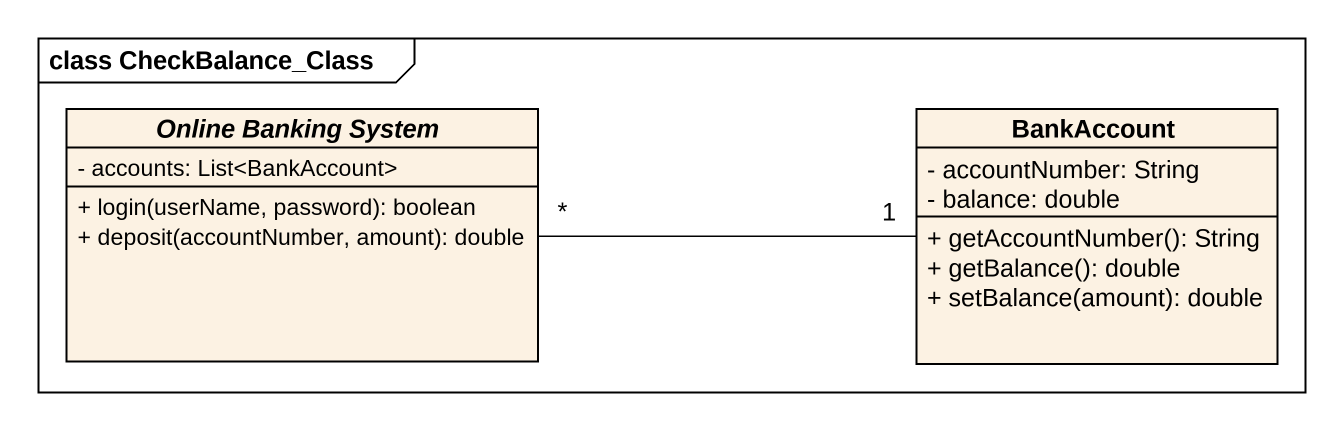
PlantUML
@startuml
mainframe class CheckBalance_Class
hide circle
hide empty members
skinparam classAttributeIconSize 0
abstract class "Online Banking System" as Online_Banking_System {
  - accounts: List<BankAccount>
  + login(userName, password): boolean
  + deposit(accountNumber, amount): double
}
class BankAccount {
  - accountNumber: String
  - balance: double
  + getAccountNumber(): String
  + getBalance(): double
  + setBalance(amount): double
}
Online_Banking_System "*" -right- "1" BankAccount
@enduml
